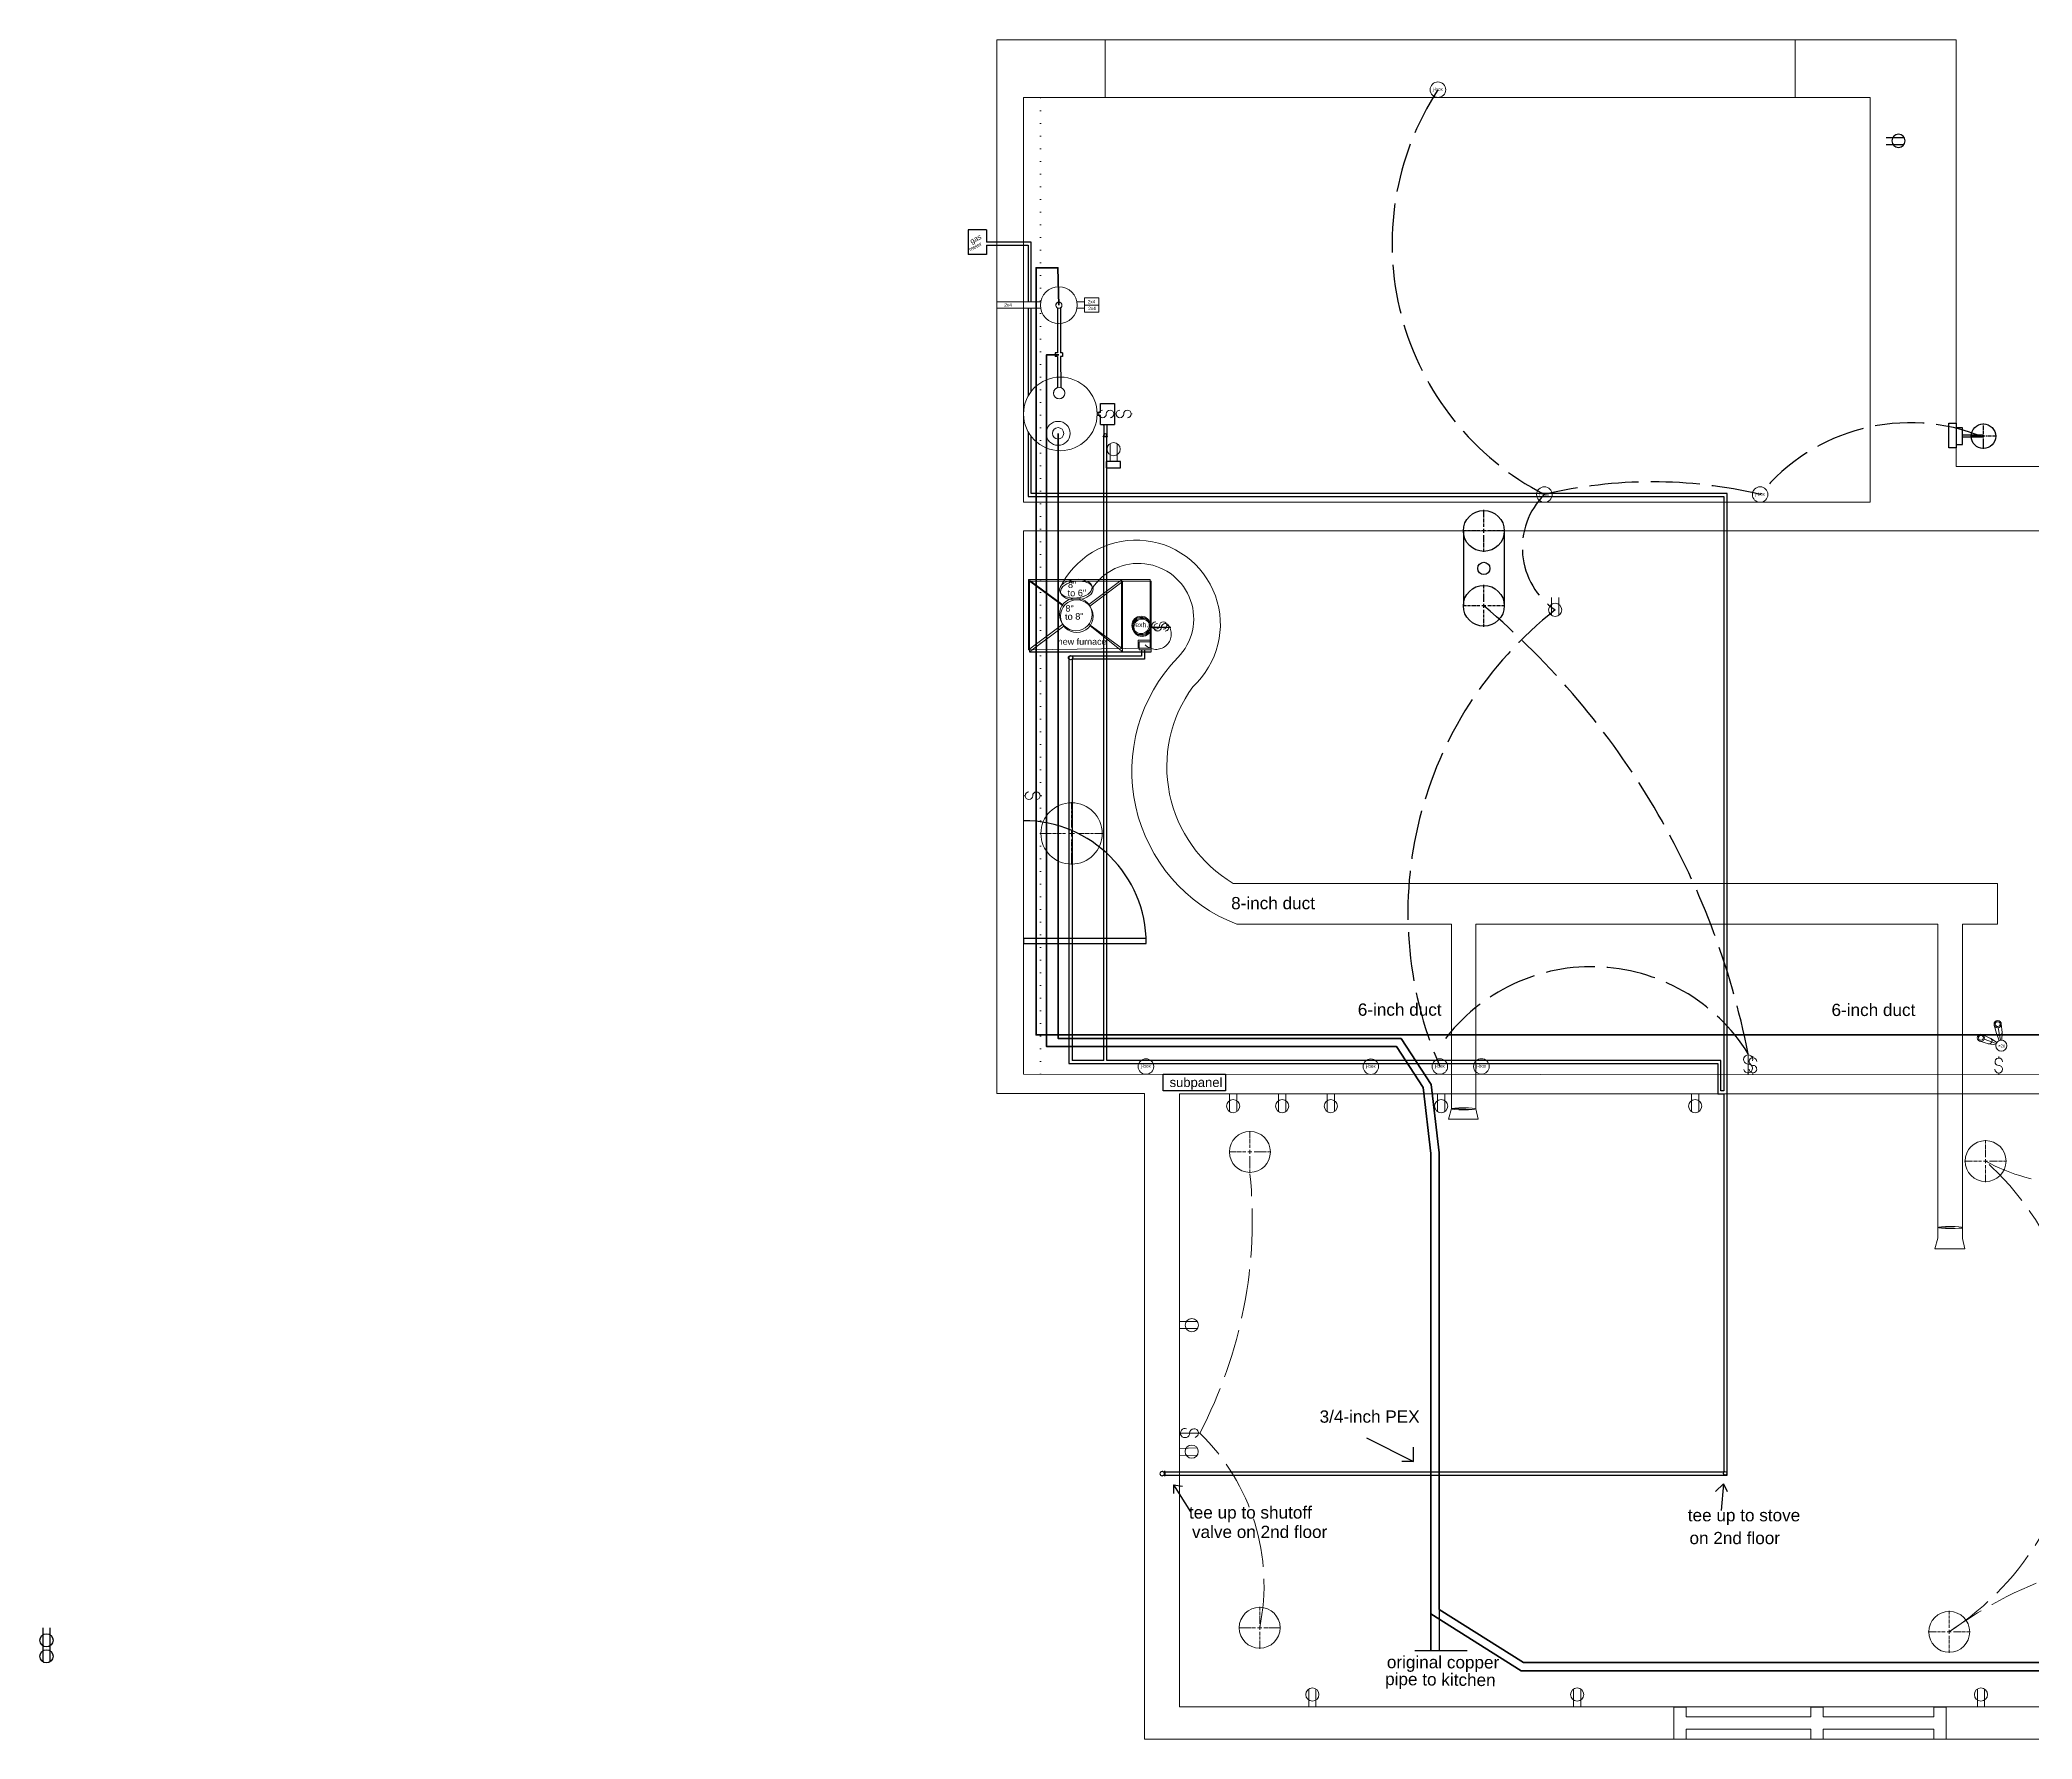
# Model space of a CAD drawing. Header units: inches. Extents: x -179 to 699, y -214 to 464.
# Drawn here: x -179.5 to 307.7, y 48.2 to 463.8 of the extents above; entities that cross this region are included whole.
import ezdxf
from ezdxf.enums import TextEntityAlignment as Align

# ---------------------------------------------------------------- set-up
doc = ezdxf.new("R2010")
doc.units = ezdxf.units.IN
doc.header["$MEASUREMENT"] = 0
for name, pattern in [('ACAD_ISO02W100', [15, 12, -3]), ('ACAD_ISO07W100', [3, 0, -3]), ('CENTER2', [1.125, 0.75, -0.125, 0.125, -0.125])]:
    doc.linetypes.add(name, pattern=pattern)
doc.layers.get('0').update_dxf_attribs({"color": 1, "lineweight": 9})
for name, color, linetype, lineweight in [('A101-Floorplan-1st-floor', 7, 'Continuous', 9), ('E101-Electrical-1st-floor', 7, 'Continuous', 9), ('E201-Electrical-2nd-floor', 7, 'Continuous', 9), ('M101-HVAC', 7, 'Continuous', 9), ('M102-Plumbing', 7, 'Continuous', 9)]:
    doc.layers.add(name, color=color, linetype=linetype, lineweight=lineweight)
doc.layers.get('E201-Electrical-2nd-floor').off()
doc.styles.add('Reg', font='Arial.ttf', dxfattribs={"height": 3})

# ---------------------------------------------------------------- blocks, each defined once
blk = doc.blocks.new('cgri')
at = {"layer": ''}
for p, q in [((291.65, 54.83), (291.65, 59.21)), ((293.38, 54.83), (293.38, 59.22))]:
    blk.add_line(p, q, dxfattribs=at)
blk.add_circle((292.52, 57.86), 1.61, dxfattribs=at)
blk = doc.blocks.new('*U11')
at = {"layer": 'E201-Electrical-2nd-floor'}
blk.add_blockref('cgri', (0, 0), dxfattribs=at)
at = {"style": 'Reg'}
blk.add_attdef('ID', text='', height=3, dxfattribs=at).set_placement((292.6, 61.43), align=Align.MIDDLE_CENTER)
blk = doc.blocks.new('switch-for-layer-6')
at = {"layer": 'M102-Plumbing', "lineweight": 30}
blk.add_line((0, 0), (4.82, 0), dxfattribs=at)
at = {"layer": 'M102-Plumbing'}
blk.add_lwpolyline([(1.56, -0.92, 0.414214), (2.47, 0, -2.414214), (3.39, -0.92)], format="xyb", dxfattribs=at)
blk.add_arc((1.54, 0), 0.916, 90, 270, dxfattribs=at)
blk = doc.blocks.new('spst-switch-garage')
at = {"layer": 'M101-HVAC'}
for p, q in [((0.4, 0), (-0.01, 0)), ((4.08, 0), (4.48, 0))]:
    blk.add_line(p, q, dxfattribs=at)
for centre, start, end in [((1.32, 0), 90, 270), ((3.16, 0), 270, 180), ((1.33, 0), 270, 0)]:
    blk.add_arc(centre, 0.916, start, end, dxfattribs=at)
blk = doc.blocks.new('*U66')
at = {"layer": 'M101-HVAC', "color": 0, "linetype": 'CENTER2', "transparency": 16777216}
for p, q in [((0, 1.5), (0, 7.62)), ((-7.62, 0), (-1.5, 0)), ((1.5, 0), (7.62, 0)), ((0, -7.62), (0, -1.5))]:
    blk.add_line(p, q, dxfattribs=at)
at = {"layer": 'M101-HVAC', "color": 0, "linetype": 'Continuous', "transparency": 16777216}
for p, q in [((-0.75, 0), (0.75, 0)), ((0, -0.75), (0, 0.75))]:
    blk.add_line(p, q, dxfattribs=at)
blk = doc.blocks.new('garage-cl-by-trailer-exit')
at = {"layer": 'M101-HVAC'}
blk.add_circle((0, 0), 7.5, dxfattribs=at)
at = {"layer": 'M101-HVAC', "linetype": 'CENTER2'}
blk.add_blockref('*U66', (0, 0), dxfattribs=at)
blk = doc.blocks.new('furnace-no-duct')
at = {"layer": 'M101-HVAC'}
for p, q in [((-6.29, 8.35), (-5.86, -21.4)), ((-6.29, 8.35), (10.94, 8.35)), ((-6.29, 8.35), (0, 0)), ((10.94, 8.35), (4.78, 0.02)), ((10.94, 8.35), (10.94, -21.4)), ((0.03, -6.41), (-5.96, -14.51)), ((4.81, -6.39), (10.94, -14.53)), ((10.94, -14.4), (-5.96, -14.4)), ((-5.86, -21.4), (10.94, -21.4))]:
    blk.add_line(p, q, dxfattribs=at)
blk.add_lwpolyline([(-5.86, -21.4), (-3.86, -21.4), (-3.86, -18.4), (-5.86, -18.4)], close=True, dxfattribs=at)
for centre, radius in [((2.41, -3.2), 4), ((-0.3, -19.15), 2.25), ((-0.3, -19.15), 2)]:
    blk.add_circle(centre, radius, dxfattribs=at)
blk.add_ellipse((8.69, -3.2), major_axis=(-0.39, 3.98), ratio=0.568595, start_param=-1.570796, end_param=4.712389, dxfattribs=at)
blk = doc.blocks.new('id-88-spst-switch')
at = {"layer": 'E101-Electrical-1st-floor'}
blk.add_line((5, 0), (0, 0), dxfattribs=at)
for points in [[(1.75, 1.06, 3.139408), (2.5, 0, 3.139408)], [(2.5, 0, -2.004555), (3.85, -1.06)]]:
    blk.add_lwpolyline(points, format="xyb", dxfattribs=at)
blk = doc.blocks.new('duplex')
at = {"layer": 'E101-Electrical-1st-floor'}
for p, q in [((76.88, -194.09), (81.26, -194.09)), ((76.88, -195.83), (81.27, -195.83))]:
    blk.add_line(p, q, dxfattribs=at)
blk.add_circle((79.91, -194.97), 1.61, dxfattribs=at)
blk = doc.blocks.new('*U58')
at = {"layer": 'E101-Electrical-1st-floor', "color": 0, "linetype": 'CENTER2', "transparency": 16777216}
for p, q in [((0, 1), (0, 5.12)), ((-5.12, 0), (-1, 0)), ((1, 0), (5.12, 0)), ((0, -5.12), (0, -1))]:
    blk.add_line(p, q, dxfattribs=at)
at = {"layer": 'E101-Electrical-1st-floor', "color": 0, "linetype": 'Continuous', "transparency": 16777216}
for p, q in [((-0.5, 0), (0.5, 0)), ((0, -0.5), (0, 0.5))]:
    blk.add_line(p, q, dxfattribs=at)
blk = doc.blocks.new('1025lm')
at = {"layer": 'E101-Electrical-1st-floor'}
blk.add_circle((5.12, 0), 5, dxfattribs=at)
at = {"layer": 'E101-Electrical-1st-floor', "linetype": 'CENTER2'}
blk.add_blockref('*U58', (5.12, 0), dxfattribs=at)
blk = doc.blocks.new('*U108')
at = {"layer": 'E101-Electrical-1st-floor', "color": 0, "linetype": 'CENTER2', "transparency": 16777216}
for p, q in [((0, 1), (0, 5.12)), ((-5.12, 0), (-1, 0)), ((1, 0), (5.12, 0)), ((0, -5.12), (0, -1))]:
    blk.add_line(p, q, dxfattribs=at)
at = {"layer": 'E101-Electrical-1st-floor', "color": 0, "linetype": 'Continuous', "transparency": 16777216}
for p, q in [((-0.5, 0), (0.5, 0)), ((0, -0.5), (0, 0.5))]:
    blk.add_line(p, q, dxfattribs=at)
blk = doc.blocks.new('*U109')
at = {"layer": 'E101-Electrical-1st-floor', "color": 0, "linetype": 'CENTER2', "transparency": 16777216}
for p, q in [((0, 1), (0, 5.12)), ((-5.12, 0), (-1, 0)), ((1, 0), (5.12, 0)), ((0, -5.12), (0, -1))]:
    blk.add_line(p, q, dxfattribs=at)
at = {"layer": 'E101-Electrical-1st-floor', "color": 0, "linetype": 'Continuous', "transparency": 16777216}
for p, q in [((-0.5, 0), (0.5, 0)), ((0, -0.5), (0, 0.5))]:
    blk.add_line(p, q, dxfattribs=at)
blk = doc.blocks.new('*U110')
at = {"layer": 'E101-Electrical-1st-floor', "color": 0, "linetype": 'CENTER2', "transparency": 16777216}
for p, q in [((0, 1), (0, 5.12)), ((-5.12, 0), (-1, 0)), ((1, 0), (5.12, 0)), ((0, -5.12), (0, -1))]:
    blk.add_line(p, q, dxfattribs=at)
at = {"layer": 'E101-Electrical-1st-floor', "color": 0, "linetype": 'Continuous', "transparency": 16777216}
for p, q in [((-0.5, 0), (0.5, 0)), ((0, -0.5), (0, 0.5))]:
    blk.add_line(p, q, dxfattribs=at)
blk = doc.blocks.new('*U72')
at = {"color": 0, "linetype": 'CENTER2', "lineweight": 30, "transparency": 16777216}
for p, q in [((0, 1), (0, 5.12)), ((-5.12, 0), (-1, 0)), ((1, 0), (5.12, 0)), ((0, -5.12), (0, -1))]:
    blk.add_line(p, q, dxfattribs=at)
at = {"color": 0, "linetype": 'Continuous', "lineweight": 30, "transparency": 16777216}
for p, q in [((-0.5, 0), (0.5, 0)), ((0, -0.5), (0, 0.5))]:
    blk.add_line(p, q, dxfattribs=at)
blk = doc.blocks.new('*U73')
at = {"color": 0, "linetype": 'CENTER2', "lineweight": 30, "transparency": 16777216}
for p, q in [((0, 1), (0, 5.12)), ((-5.12, 0), (-1, 0)), ((1, 0), (5.12, 0)), ((0, -5.12), (0, -1))]:
    blk.add_line(p, q, dxfattribs=at)
at = {"color": 0, "linetype": 'Continuous', "lineweight": 30, "transparency": 16777216}
for p, q in [((-0.5, 0), (0.5, 0)), ((0, -0.5), (0, 0.5))]:
    blk.add_line(p, q, dxfattribs=at)
blk = doc.blocks.new('chamberlain-w-video')
at = {"lineweight": 30}
for p, q in [((9.15625, 5), (-9.15625, 5)), ((9.15625, -5), (-9.15625, -5))]:
    blk.add_line(p, q, dxfattribs=at)
for centre, radius in [((-9.15625, 0), 5), ((9.15625, 0), 5), ((0, 0), 1.5)]:
    blk.add_circle(centre, radius, dxfattribs=at)
at = {"linetype": 'CENTER2', "lineweight": 30}
for name, p in [('*U73', (-9.15625, 0)), ('*U72', (9.15625, 0))]:
    blk.add_blockref(name, p, dxfattribs=at)
blk = doc.blocks.new('j-box')
at = {"layer": 'E101-Electrical-1st-floor'}
blk.add_circle((0, 0), 1.9, dxfattribs=at)
at = {"layer": 'E101-Electrical-1st-floor', "style": 'Reg'}
blk.add_text('j-box', height=0.798, rotation=270, dxfattribs=at).set_placement((-0.27, 1.23))
blk = doc.blocks.new('*U76')
at = {"color": 0, "linetype": 'CENTER2', "lineweight": 30, "transparency": 16777216}
for p, q in [((-3.12, 0), (-0.6, 0)), ((0, 0.6), (0, 3.12)), ((0.6, 0), (3.12, 0)), ((0, -3.12), (0, -0.6))]:
    blk.add_line(p, q, dxfattribs=at)
at = {"color": 0, "linetype": 'Continuous', "lineweight": 30, "transparency": 16777216}
for p, q in [((-0.3, 0), (0.3, 0)), ((0, -0.3), (0, 0.3))]:
    blk.add_line(p, q, dxfattribs=at)
blk = doc.blocks.new('front-porch-light')
at = {"lineweight": 30}
blk.add_circle((549.03, -240.89), 3, dxfattribs=at)
at = {"linetype": 'CENTER2', "lineweight": 30}
blk.add_blockref('*U76', (549.03, -240.89), dxfattribs=at)

msp = doc.modelspace()

# ---------------------------------------------------------------- linework, layer by layer
at = {"layer": 'A101-Floorplan-1st-floor'}
for p, q in [((81.07, 449.66), (81.07, 463.76)), ((249.75, 449.66), (249.75, 463.76)), ((220.07, 56.04), (220.07, 48.17)), ((220.07, 55.97), (223.07, 55.97)), ((223.07, 56.04), (223.07, 53.61)), ((253.57, 53.61), (223.07, 53.61)), ((253.57, 53.61), (253.57, 56.04)), ((253.57, 55.97), (256.57, 55.97)), ((256.57, 53.61), (256.57, 56.04)), ((283.7, 53.61), (256.57, 53.61)), ((283.7, 53.61), (283.7, 56.04)), ((283.7, 55.97), (286.7, 55.97)), ((286.7, 48.17), (286.7, 56.04)), ((253.57, 50.61), (223.07, 50.61)), ((223.07, 50.61), (223.07, 48.17)), ((253.57, 48.17), (253.57, 50.61)), ((283.7, 50.61), (256.57, 50.61)), ((256.57, 48.17), (256.57, 50.61)), ((283.7, 48.17), (283.7, 50.61))]:
    msp.add_line(p, q, dxfattribs=at)
at = {"layer": 'A101-Floorplan-1st-floor', "linetype": 'ACAD_ISO07W100'}
msp.add_line((65.22, 210.79), (65.22, 449.66), dxfattribs=at)
at = {"layer": 'A101-Floorplan-1st-floor', "lineweight": 30}
for p, q in [((61.07, 244.04), (91.04, 244.04)), ((61.07, 244.04), (61.07, 242.79)), ((61.07, 242.79), (91.06, 242.79))]:
    msp.add_line(p, q, dxfattribs=at)
at = {"layer": 'A101-Floorplan-1st-floor'}
for points in [[(289.1, 359.41), (535.97, 359.41), (535.97, 48.17), (90.69, 48.17), (90.69, 206.04), (54.57, 206.04), (54.57, 463.76), (289.1, 463.76)], [(268.13, 350.66), (61.07, 350.66), (61.07, 449.66), (268.13, 449.66)], [(314.1, 210.67), (61.07, 210.78), (61.07, 343.65), (268.13, 343.65), (319.97, 343.65), (319.97, 215.04), (314.1, 215.04)]]:
    msp.add_lwpolyline(points, close=True, dxfattribs=at)
msp.add_lwpolyline([(99.19, 56.04), (425.94, 56.04), (425.94, 205.96), (394.6, 205.96), (394.6, 205.99), (99.19, 206.02), (99.19, 56.04)], dxfattribs=at)
at = {"layer": 'A101-Floorplan-1st-floor', "lineweight": 30}
msp.add_arc((61.07, 242.79), 30, 0, 90, dxfattribs=at)
at = {"layer": 'E101-Electrical-1st-floor', "lineweight": 30}
for p, q in [((295.8, 367.07), (290.72, 367.07)), ((295.8, 366.57), (290.72, 366.57))]:
    msp.add_line(p, q, dxfattribs=at)
at = {"layer": 'E101-Electrical-1st-floor'}
for p, q in [((82.23, 360.62), (82.23, 365.01)), ((83.96, 360.62), (83.96, 365.02)), ((99.19, 56.04), (99.19, 56.04))]:
    msp.add_line(p, q, dxfattribs=at)
at = {"layer": 'E101-Electrical-1st-floor', "lineweight": 30}
for points in [[(289.1, 363.99), (287.35, 363.99), (287.35, 369.99), (289.1, 369.99)], [(289.1, 364.76), (290.72, 364.76), (290.72, 368.88), (289.1, 368.88)], [(81.29, 359.12), (84.79, 359.12), (84.79, 360.62), (81.29, 360.62)], [(95.23, 206.76), (95.2, 210.77), (110.44, 210.76), (110.49, 206.76)]]:
    msp.add_lwpolyline(points, close=True, dxfattribs=at)
at = {"layer": 'E101-Electrical-1st-floor'}
for centre, radius in [((83.1, 363.66), 1.61), ((296.32, 189.54), 5), ((287.44, 74.41), 5)]:
    msp.add_circle(centre, radius, dxfattribs=at)
at = {"layer": 'E101-Electrical-1st-floor', "linetype": 'ACAD_ISO02W100', "lineweight": 30}
for centre, radius, start, end in [((220.21, 413.84), 69.02, 146.8715, 242.5925), ((277.88, 323), 47.11, 67.6358, 141.1416), ((214.82, 241.9), 113.76, 76.5936, 103.4064), ((201.45, 339.54), 18.41, 134.9666, 235.6621), ((249.26, 250.26), 94.2, 128.1489, 203.5186), ((49.67, 178.33), 192.29, 11.2315, 49.8633), ((199.96, 191.96), 45.12, 31.8659, 145.2709)]:
    msp.add_arc(centre, radius, start, end, dxfattribs=at)
at = {"layer": 'E101-Electrical-1st-floor', "linetype": 'ACAD_ISO02W100'}
for centre, radius, start, end in [((317.73, 228.26), 44.25, 241.0533, 347.9607), ((4.65, 175.16), 112.36, 332.3645, 5.7658), ((247.3, 135.41), 73.02, 303.3502, 47.8333), ((68, 85.87), 51.88, 348.3751, 45.7669), ((347.86, -8.67), 102.73, 53.8623, 126.0245)]:
    msp.add_arc(centre, radius, start, end, dxfattribs=at)
at = {"layer": 'M101-HVAC'}
for p, q in [((65.29, 399.65), (54.57, 399.65)), ((76.02, 399.65), (74.14, 399.65)), ((65.28, 398.15), (54.57, 398.15)), ((76.02, 398.15), (74.15, 398.15)), ((77.77, 398.9), (76.02, 398.9)), ((77.77, 398.9), (79.52, 398.9)), ((61.07, 343.65), (61.07, 343.65)), ((92.06, 331.78), (85.06, 331.78)), ((299.22, 257.45), (112.37, 257.45)), ((299.22, 247.45), (299.22, 257.45)), ((165.69, 247.45), (113.24, 247.45)), ((165.69, 202.34), (165.69, 247.45)), ((171.69, 202.34), (171.69, 247.45)), ((284.66, 247.45), (171.69, 247.45)), ((284.66, 170.61), (284.66, 247.45)), ((290.66, 170.61), (290.66, 247.45)), ((299.22, 247.45), (290.66, 247.45)), ((297.52, 219.56), (295.57, 220.49)), ((296.01, 219.37), (298.93, 218.27)), ((299.96, 219.12), (299.43, 222.17)), ((297.02, 218.24), (294.94, 218.84)), ((165.69, 202.4), (164.97, 199.8)), ((172.27, 199.8), (164.97, 199.8)), ((165.69, 202.4), (165.69, 202.4)), ((165.69, 202.4), (165.69, 202.4)), ((165.69, 202.4), (170.99, 202.17)), ((171.69, 202.34), (171.69, 202.35)), ((171.69, 202.35), (172.27, 199.8)), ((284.66, 170.67), (283.94, 168.08)), ((284.66, 170.67), (284.66, 170.67)), ((284.66, 170.67), (284.66, 170.67)), ((284.68, 173.34), (290.68, 173.09)), ((290.66, 170.61), (290.66, 170.63)), ((290.66, 170.63), (291.24, 168.08)), ((291.24, 168.08), (283.94, 168.08))]:
    msp.add_line(p, q, dxfattribs=at)
for points in [[(79.52, 397.15), (79.52, 400.65), (76.02, 400.65), (76.02, 397.15)], [(297.49, 219.57), (299.06, 218.53)], [(297.02, 218.24), (298.85, 217.98)]]:
    msp.add_lwpolyline(points, close=True, dxfattribs=at)
for points in [[(69.9, 329.53, -1.219343), (102.48, 305.55, 0.442117), (112.37, 257.45, 0.396302)], [(77.82, 329.53, -1.110072), (98.77, 312.7, 0.535877), (113.24, 247.45)]]:
    msp.add_lwpolyline(points, format="xyb", dxfattribs=at)
for points in [[(298.42, 222.82), (298.96, 220.74), (299.67, 219.04)], [(300.17, 223.12), (300.36, 220.98), (300.26, 219.14)]]:
    msp.add_lwpolyline(points, dxfattribs=at)
for centre, radius in [((69.71, 398.86), 4.49), ((69.71, 398.86), 0.75), ((70.07, 372.27), 9), ((69.8, 377.37), 1.39), ((69.52, 367.52), 2.93), ((69.52, 367.52), 1.39), ((295.18, 219.69), 0.889), ((299.28, 223.04), 0.889), ((300.19, 217.79), 1.35)]:
    msp.add_circle(centre, radius, dxfattribs=at)
at = {"layer": 'M101-HVAC', "linetype": 'ACAD_ISO02W100'}
msp.add_arc((93.48, 318.42), 3.73, 224.8862, 34.4656, dxfattribs=at)
at = {"layer": 'M101-HVAC'}
for centre, start, end in [((297.2, 218.92), 252.2979, 66.1098), ((299.65, 220.94), 193.0192, 6.6276)]:
    msp.add_arc(centre, 0.711, start, end, dxfattribs=at)
at = {"layer": 'M101-HVAC', "extrusion": (0, 0, -1)}
for centre in [(295.18, 219.69), (299.28, 223.04)]:
    msp.add_ellipse(centre, major_axis=(-0.605, -0.053), ratio=0.979378, dxfattribs=at)
at = {"layer": 'M101-HVAC'}
for centre in [(168.69, 202.34), (287.68, 173.28)]:
    msp.add_ellipse(centre, major_axis=(3, 0), ratio=0.084395, dxfattribs=at)
at = {"layer": 'M102-Plumbing', "lineweight": 30}
for p, q in [((47.5, 417.26), (47.5, 411.26)), ((52, 417.26), (47.5, 417.26)), ((52, 417.26), (52, 414.26)), ((52, 411.26), (47.5, 411.26)), ((52, 413.51), (52, 411.26)), ((69.34, 398.21), (69.34, 398.21)), ((69.34, 398.21), (69.34, 387.2)), ((69.34, 398.21), (69.34, 394.38)), ((70.09, 398.21), (70.13, 387.2)), ((69.34, 387.2), (68.78, 387.2)), ((68.78, 387.2), (68.78, 386.33)), ((69.34, 386.33), (68.78, 386.33)), ((69.34, 386.33), (69.34, 378.71)), ((70.61, 387.2), (70.13, 387.2)), ((70.61, 386.33), (70.14, 386.33)), ((70.14, 386.33), (70.17, 378.71)), ((70.61, 387.2), (70.61, 386.33)), ((79.93, 372.65), (79.07, 372.65)), ((79.93, 371.9), (79.07, 371.9)), ((79.93, 374.84), (83.32, 374.84)), ((79.93, 372.65), (79.93, 374.84)), ((79.93, 369.71), (79.93, 371.9)), ((83.32, 374.84), (83.32, 369.71)), ((62.23, 367.85), (62.23, 352.08)), ((79.93, 369.71), (83.32, 369.71)), ((80.57, 369.59), (80.57, 369.71)), ((80.57, 369.59), (80.69, 369.59)), ((80.69, 369.59), (80.57, 369.59)), ((80.57, 366.71), (80.57, 366.84)), ((80.57, 366.84), (80.69, 366.84)), ((80.57, 366.71), (81.57, 366.71)), ((80.69, 369.59), (80.69, 366.84)), ((80.69, 214.16), (80.69, 366.84)), ((81.44, 369.59), (81.57, 369.59)), ((81.44, 369.59), (81.57, 369.59)), ((81.44, 369.59), (81.44, 367.09)), ((81.44, 214.16), (81.44, 367.09)), ((81.44, 366.84), (81.57, 366.84)), ((81.57, 369.59), (81.57, 369.71)), ((81.57, 366.71), (81.57, 366.84)), ((62.23, 352.08), (232.35, 352.08)), ((232.35, 352.08), (232.35, 206.75)), ((62.57, 314.12), (92.31, 314.12)), ((90.69, 312.28), (72.94, 312.28)), ((72.94, 312.28), (72.94, 214.16)), ((90.69, 314.54), (90.69, 312.28)), ((78.1, 220.41), (78.1, 220.41)), ((80.69, 214.16), (72.94, 214.16)), ((231.6, 214.16), (81.44, 214.16)), ((231.6, 206.75), (231.6, 214.16)), ((230.85, 206), (232.35, 206)), ((232.35, 206.75), (231.6, 206.75)), ((144.95, 121.82), (156.43, 116.08)), ((156.43, 116.08), (156.43, 119.57)), ((156.43, 116.08), (153.61, 116.08)), ((97.75, 110.35), (101.91, 103.75)), ((97.75, 110.35), (97.75, 108.24)), ((97.75, 110.35), (99.95, 110.02)), ((232.23, 110.64), (230.3, 108.72)), ((232.23, 110.64), (231.63, 104.07)), ((232.23, 110.64), (233.16, 108.72)), ((156.78, 69.82), (169.54, 69.82))]:
    msp.add_line(p, q, dxfattribs=at)
at = {"layer": 'M102-Plumbing'}
for p, q in [((65.29, 399.65), (61.07, 399.65)), ((76.02, 399.65), (74.14, 399.65)), ((65.28, 398.15), (61.07, 398.15)), ((76.02, 398.15), (74.15, 398.15)), ((83.72, 372.27), (83.32, 372.27)), ((87.4, 372.27), (87.64, 372.27)), ((62.57, 314.12), (62.57, 331.34)), ((62.57, 331.34), (92.31, 331.34)), ((62.57, 331.34), (70.89, 325.19)), ((77.31, 325.22), (85.44, 331.34)), ((85.31, 331.34), (85.31, 314.12)), ((92.31, 314.12), (92.31, 331.34)), ((92.31, 324.18), (92.31, 324.59)), ((62.57, 314.12), (70.92, 320.4)), ((77.33, 320.43), (85.38, 314.12)), ((92.31, 320.5), (92.31, 320.1))]:
    msp.add_line(p, q, dxfattribs=at)
at = {"layer": 'M102-Plumbing', "color": 4, "linetype": 'Continuous', "lineweight": 50}
msp.add_line((70.05, 217.54), (70.05, 217.53), dxfattribs=at)
at = {"layer": 'M102-Plumbing', "color": 4, "lineweight": 50}
msp.add_line((160.69, 78.8), (160.69, 69.82), dxfattribs=at)
at = {"layer": 'M102-Plumbing', "color": 1, "lineweight": 30}
msp.add_line((162.69, 79.91), (162.69, 69.82), dxfattribs=at)
at = {"layer": 'M102-Plumbing', "lineweight": 30}
for points in [[(62.98, 399.65), (62.98, 414.26), (52, 414.26)], [(52, 413.51), (62.23, 413.51), (62.23, 399.65)], [(62.23, 398.15), (62.23, 376.7)], [(62.98, 377.82), (62.98, 398.15)]]:
    msp.add_lwpolyline(points, dxfattribs=at)
at = {"layer": 'M102-Plumbing', "lineweight": 70}
msp.add_lwpolyline([(410.38, 363.81), (410.38, 220.41), (69.52, 220.41), (64.16, 220.41), (64.16, 408.02), (69.47, 408.02), (69.71, 398.86)], dxfattribs=at)
at = {"layer": 'M102-Plumbing'}
for points in [[(79.52, 397.15), (79.52, 400.65), (76.02, 400.65), (76.02, 397.15)], [(92.31, 314.54), (92.31, 316.54), (89.31, 316.54), (89.31, 314.54)]]:
    msp.add_lwpolyline(points, close=True, dxfattribs=at)
at = {"layer": 'M102-Plumbing', "color": 4, "lineweight": 50}
msp.add_lwpolyline([(69.73, 386.76), (66.7, 386.76), (66.7, 217.53), (112.67, 217.53), (152.31, 217.53), (158.82, 207.57), (160.69, 191.43), (160.69, 151.7), (160.69, 99.69), (160.69, 78.8), (182.79, 64.91), (205.43, 64.91), (359.34, 64.91), (385.55, 74.93), (393.63, 98.01), (401.45, 120.34), (401.45, 143.83), (408.11, 161.08), (441.32, 161.08)], dxfattribs=at)
at = {"layer": 'M102-Plumbing', "lineweight": 30}
msp.add_lwpolyline([(89.94, 314.54), (89.94, 313.03), (72.57, 313.03, 0.414214), (72.19, 312.66), (72.19, 213.41), (230.85, 213.41), (230.85, 206), (232.35, 206), (232.35, 113.48), (95.31, 113.48, 2.310464), (95.31, 112.73), (233.1, 112.73), (233.1, 352.83), (62.98, 352.83), (62.98, 366.72)], format="xyb", dxfattribs=at)
at = {"layer": 'M102-Plumbing', "color": 1, "linetype": 'Continuous', "lineweight": 50}
msp.add_lwpolyline([(69.52, 367.52), (69.52, 219.53), (112.67, 219.53), (153.39, 219.53), (160.76, 208.27), (162.69, 191.55), (162.69, 151.7), (162.69, 99.69), (162.69, 79.91), (183.37, 66.91), (205.43, 66.91), (358.97, 66.91), (383.96, 76.46), (391.74, 98.67), (399.45, 120.68), (399.45, 144.2), (406.74, 163.08), (441.32, 163.08)], dxfattribs=at)
at = {"layer": 'M102-Plumbing', "lineweight": 30}
msp.add_lwpolyline([(95.71, 113.59), (95.46, 113.59), (95.46, 112.62), (95.71, 112.62)], close=True, dxfattribs=at)
at = {"layer": 'M102-Plumbing'}
for centre, radius in [((69.71, 398.86), 4.49), ((70.07, 372.27), 9), ((69.52, 367.52), 2.93), ((69.52, 367.52), 1.39), ((74.11, 322.81), 4), ((90.06, 320.1), 2.25), ((90.06, 320.1), 2)]:
    msp.add_circle(centre, radius, dxfattribs=at)
at = {"layer": 'M102-Plumbing', "lineweight": 30}
for centre, radius in [((81.07, 367.09), 0.375), ((72.57, 312.66), 0.53), ((232.64, 113.17), 0.435)]:
    msp.add_circle(centre, radius, dxfattribs=at)
at = {"layer": 'M102-Plumbing'}
for centre, radius, start, end in [((69.71, 398.86), 0.75, 300.25, 240.2164), ((69.8, 377.37), 1.39, 105.8896, 74.5431), ((84.64, 372.27), 0.916, 90, 270), ((84.65, 372.27), 0.916, 270, 0), ((86.48, 372.27), 0.916, 270, 180)]:
    msp.add_arc(centre, radius, start, end, dxfattribs=at)
msp.add_ellipse((74.11, 329.09), major_axis=(-3.98, -0.39), ratio=0.568595, start_param=-1.570796, end_param=4.712389, dxfattribs=at)

# ---------------------------------------------------------------- block references
at = {"lineweight": 30, "rotation": 89.99999999999999}
msp.add_blockref('furnace-no-duct', (70.67, 320.84), dxfattribs=at)
msp.add_blockref('furnace-no-duct', (70.67, 320.84), dxfattribs=at)
msp.add_blockref('furnace-no-duct', (70.67, 320.84), dxfattribs=at)
at = {"lineweight": 30}
msp.add_blockref('switch-for-layer-6', (92.31, 320.1), dxfattribs=at)
at = {"layer": 'E101-Electrical-1st-floor'}
for name, p, rotation in [('j-box', (162.41, 451.56), 89.99999999999999), ('j-box', (188.44, 352.56), 89.99999999999999), ('j-box', (241.19, 352.56), 89.99999999999999), ('duplex', (386.03, 404.25), 269.9999999999999), ('j-box', (91, 212.67), 89.99999999999999), ('j-box', (146, 212.64), 89.99999999999999), ('j-box', (162.88, 212.67), 89.99999999999999), ('j-box', (173.04, 212.68), 89.99999999999999), ('id-88-spst-switch', (238.26, 215.78), 270), ('duplex', (307.29, 282.9), 269.9999999999999), ('duplex', (319.29, 282.9), 269.9999999999999), ('duplex', (331.17, 282.9), 269.9999999999999), ('duplex', (358.17, 282.9), 269.9999999999999), ('duplex', (420.27, 282.9), 269.9999999999999), ('1025lm', (116.44, 186.66), 89.99999999999999), ('duplex', (16.93, 311.17), 1.58353621032043), ('1025lm', (118.82, 70.29), 89.99999999999999), ('duplex', (-63.26, -20.84), 89.99999999999999), ('duplex', (1.49, -20.84), 89.99999999999999), ('duplex', (100.22, -20.84), 89.99999999999999)]:
    msp.add_blockref(name, p, dxfattribs=dict(at, rotation=rotation))
at = {"layer": 'E101-Electrical-1st-floor', "lineweight": 30, "rotation": 89.99999999999999}
for name, p in [('front-porch-light', (54.91, -182.21)), ('chamberlain-w-video', (173.63, 334.5))]:
    msp.add_blockref(name, p, dxfattribs=at)
at = {"layer": 'E101-Electrical-1st-floor', "linetype": 'CENTER2', "rotation": 89.99999999999999}
for name, p in [('*U110', (296.32, 189.54)), ('*U108', (287.44, 74.41)), ('*U109', (287.44, 74.41))]:
    msp.add_blockref(name, p, dxfattribs=at)
at = {"layer": 'E101-Electrical-1st-floor'}
for name, p in [('duplex', (22.31, 344.39)), ('id-88-spst-switch', (99.19, 123.04))]:
    msp.add_blockref(name, p, dxfattribs=at)
at = {"layer": 'E201-Electrical-2nd-floor', "xscale": -1, "rotation": 270}
msp.add_blockref('*U11', (217.16, 146.53), dxfattribs=at)
at = {"layer": 'E201-Electrical-2nd-floor', "rotation": 180}
for p in [(114.66, 130.21), (114.66, 126.29)]:
    msp.add_blockref('*U11', p, dxfattribs=at)
at = {"layer": 'M101-HVAC'}
for p in [(79.07, 372.27), (92.07, 320.53), (61.07, 278.9)]:
    msp.add_blockref('spst-switch-garage', p, dxfattribs=at)
at = {"layer": 'M101-HVAC', "rotation": 89.99999999999999}
for name, p in [('garage-cl-by-trailer-exit', (72.82, 269.66)), ('spst-switch-garage', (239.44, 210.71)), ('spst-switch-garage', (299.54, 210.68))]:
    msp.add_blockref(name, p, dxfattribs=at)

# ---------------------------------------------------------------- texts
at = {"layer": 'E101-Electrical-1st-floor', "lineweight": 30, "style": 'Reg'}
msp.add_text('subpanel', height=2.278, dxfattribs=at).set_placement((96.79, 207.66))
at = {"layer": 'M101-HVAC', "style": 'Reg'}
for s, height, p in [('2x4', 0.821, (76.75, 399.3)), ('2x4', 0.821, (56.36, 398.5)), ('2x4', 0.821, (76.89, 397.66)), ('8"', 1.569, (71.95, 329.68)), ('8"', 1.569, (71.33, 323.93)), ('new furnace', 1.5672, (69.44, 315.81)), ('8-inch duct ', 3, (111.84, 251.13)), ('6-inch duct ', 3, (142.81, 225.09)), ('6-inch duct ', 3, (258.65, 225.02))]:
    msp.add_text(s, height=height, dxfattribs=at).set_placement(p)
for s, height, rotation, p in [('to 6"', 1.607, 1.2866, (71.86, 327.63)), ('to 8"', 1.607, 1.2866, (71.24, 321.88)), ('exh.', 1.194, 358.9895, (88.4, 320.15)), ('e26', 0.69, 355.9813, (299.48, 217.44))]:
    msp.add_text(s, height=height, rotation=rotation, dxfattribs=at).set_placement(p)
at = {"layer": 'M102-Plumbing', "lineweight": 30, "style": 'Reg'}
for s, height, rotation, p in [('meter', 0.921, 27.7069, (48.01, 412.03)), ('gas', 1.266, 27.7069, (48.38, 413.86)), ('original copper', 3, 359.8325, (149.91, 65.53)), ('pipe to kitchen', 3, 359.4097, (149.48, 61.4))]:
    msp.add_text(s, height=height, rotation=rotation, dxfattribs=at).set_placement(p)
for s, p in [('3/4-inch PEX', (133.47, 125.56)), ('tee up to shutoff ', (101.53, 102.12)), ('tee up to stove ', (223.51, 101.44)), ('valve on 2nd floor', (102.27, 97.37)), ('on 2nd floor', (223.92, 95.86))]:
    msp.add_text(s, height=3, dxfattribs=at).set_placement(p)

doc.saveas('drawing.dxf')
